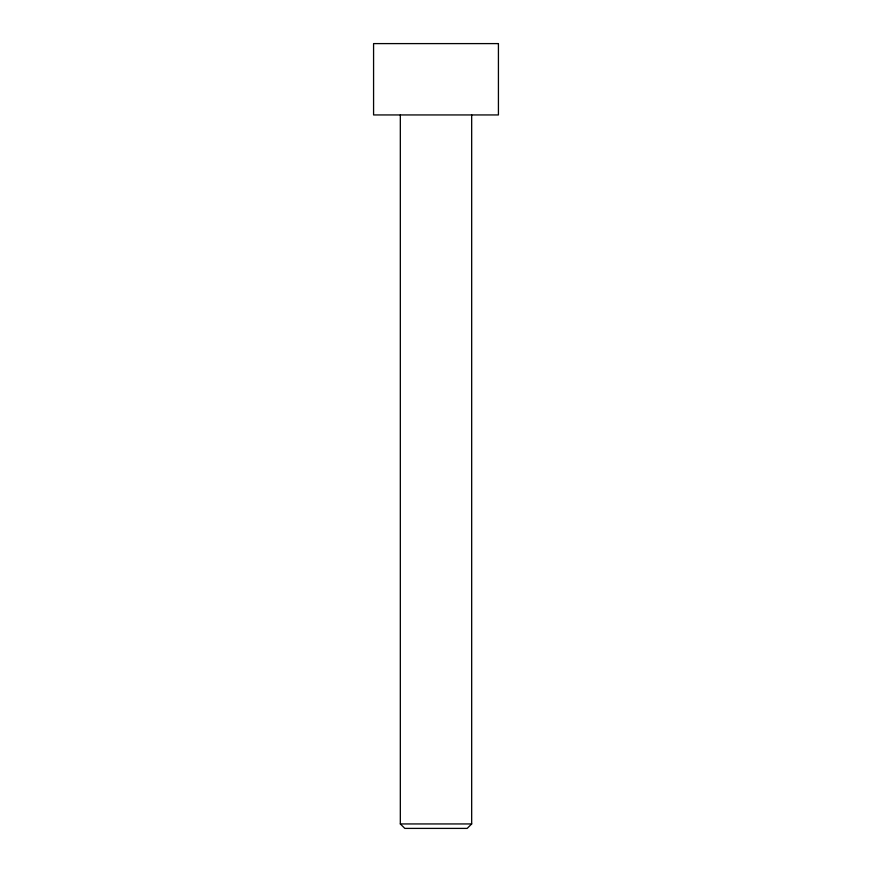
<?xml version="1.0" encoding="UTF-8"?>
<svg xmlns="http://www.w3.org/2000/svg" width="872" height="872" viewBox="0 0 872 872"><rect width="100%" height="100%" fill="white"/><g stroke="black" fill="none" stroke-linecap="round" stroke-linejoin="round"><path stroke-width="1.31" d="M471.676 114.941L471.676 823.942L467.174 828.4L404.826 828.4L400.324 823.942L400.324 114.941M400.324 823.942L471.676 823.942M498.424 43.6L373.576 43.6L373.576 114.941L498.424 114.941L498.424 43.6"/></g></svg>
